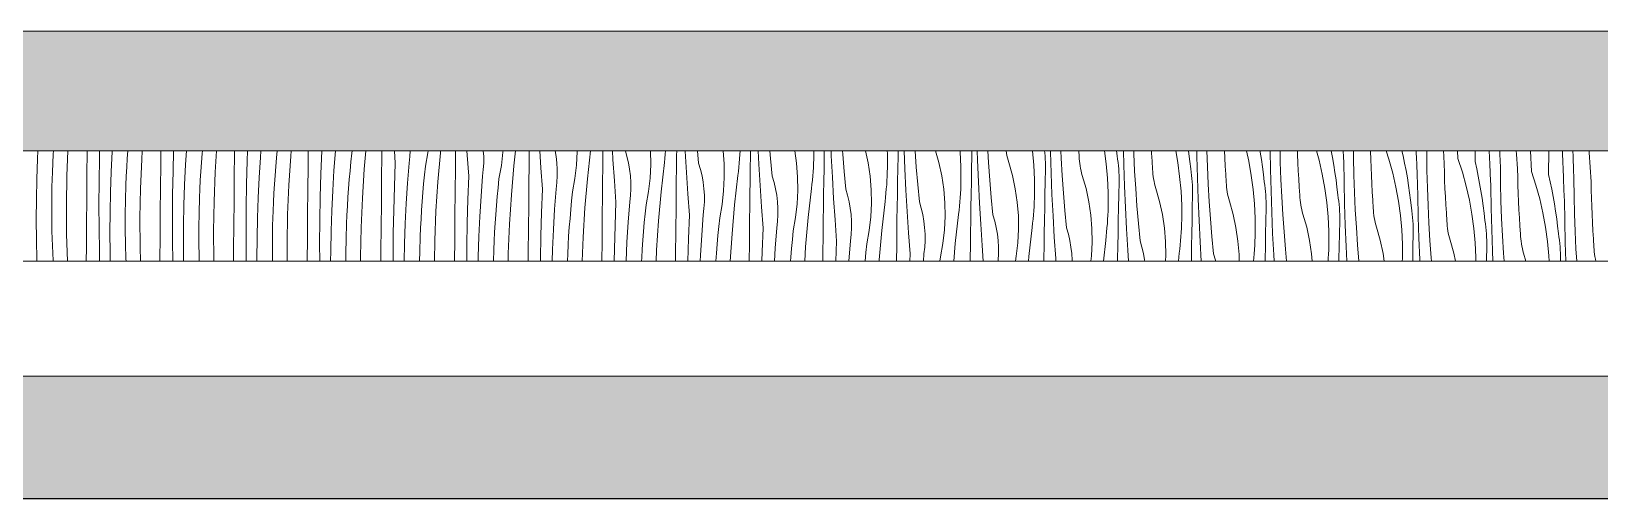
# Model space of a CAD drawing. Header units: millimetres. Extents: x -7826 to 55813, y 465 to 25965.
# Drawn here: x 7541 to 10101, y 20728 to 21492 of the extents above; entities that cross this region are included whole.
import ezdxf

# ---------------------------------------------------------------- set-up
doc = ezdxf.new("R2010")
doc.units = ezdxf.units.MM
doc.layers.add('2D Drafting - General2', color=251, linetype='Continuous', lineweight=15)
doc.layers.add('2D Drafting - General81', color=251, linetype='Continuous', lineweight=20)

# ---------------------------------------------------------------- blocks, each defined once
blk = doc.blocks.new('*X28')
at = {"layer": '2D Drafting - General81', "linetype": 'Continuous'}
for p, q in [((-91265.5, 69503.2), (-91264.4, 69536.2)), ((-91264.4, 69536.2), (-91263.8, 69549.2)), ((-91240.2, 69514.7), (-91239.5, 69529.2)), ((-91239.5, 69529.2), (-91238.8, 69543.7)), ((-91238.8, 69543.7), (-91238.5, 69549.2)), ((-91216.4, 69508.8), (-91214.8, 69549.2)), ((-91183.8, 69509.5), (-91183.5, 69548.8)), ((-91183.5, 69548.8), (-91183.5, 69549.2)), ((-91163.9, 69499.2), (-91163.3, 69537.4)), ((-91163.3, 69537.4), (-91163, 69549.2)), ((-91144.4, 69515), (-91142.8, 69548.1)), ((-91142.8, 69548.1), (-91142.7, 69549.2)), ((-91118.7, 69522.5), (-91117.9, 69537)), ((-91117.9, 69537), (-91117, 69549.2)), ((-91096.4, 69487.7), (-91094.4, 69535.4)), ((-91094.4, 69535.4), (-91093.5, 69549.2)), ((-91063.7, 69488.3), (-91063.4, 69527.7)), ((-91063.4, 69527.7), (-91063.2, 69549.2)), ((-91043.2, 69516.2), (-91042.3, 69549.2)), ((-91024.3, 69493.9), (-91022.7, 69526.9)), ((-91022.7, 69526.9), (-91021.4, 69549.2)), ((-90997.8, 69515.8), (-90996.8, 69530.3)), ((-90996.8, 69530.3), (-90995.7, 69544.8)), ((-90995.7, 69544.8), (-90995.3, 69549.2)), ((-90974.3, 69514.3), (-90972.1, 69549.2)), ((-90943.3, 69506.5), (-90943, 69545.8)), ((-90943, 69545.8), (-90943, 69549.2)), ((-90923.2, 69495.1), (-90922.1, 69533.2)), ((-90922.1, 69533.2), (-90921.5, 69549.2)), ((-90902.7, 69505.7), (-90900.6, 69538.7)), ((-90900.6, 69538.7), (-90899.8, 69549.2)), ((-90875.6, 69523.6), (-90874.3, 69538.1)), ((-90874.3, 69538.1), (-90873.2, 69549.2)), ((-90854.3, 69493.1), (-90851.2, 69540.8)), ((-90851.2, 69540.8), (-90850.4, 69549.2)), ((-90823.3, 69485.3), (-90822.9, 69524.7)), ((-90822.9, 69524.7), (-90822.7, 69549.2)), ((-90802, 69512), (-90800.6, 69549.2)), ((-90780.6, 69517.5), (-90778.2, 69549.2)), ((-90754.3, 69516.9), (-90752.9, 69531.3)), ((-90752.9, 69531.3), (-90751.3, 69545.8)), ((-90751.3, 69545.8), (-90750.7, 69549.2)), ((-90731.1, 69519.6), (-90728.5, 69549.2)), ((-90702.8, 69503.5), (-90702.5, 69542.8)), ((-90702.5, 69542.8), (-90702.4, 69549.2)), ((-90680.5, 69529), (-90682, 69549.2)), ((-90682, 69490.9), (-90680.5, 69529)), ((-90660.5, 69496.4), (-90658, 69529.3)), ((-90658, 69529.3), (-90656.9, 69540)), ((-90656.9, 69540), (-90656.4, 69549.2)), ((-90632.8, 69510.2), (-90631.3, 69524.6)), ((-90631.3, 69524.6), (-90627.3, 69546.4)), ((-90627.3, 69546.4), (-90627, 69549.2)), ((-90611.1, 69498.5), (-90606.8, 69546.1)), ((-90606.8, 69546.1), (-90606.5, 69549.2)), ((-90582.4, 69521.7), (-90582.2, 69542.6)), ((-90582.2, 69542.6), (-90582.1, 69549.2)), ((-90563.1, 69542.6), (-90563.5, 69549.2)), ((-90560.5, 69507.8), (-90563.1, 69542.6)), ((-90536.2, 69540.2), (-90536.8, 69549.2)), ((-90536.8, 69518.8), (-90536.2, 69529.5)), ((-90536.2, 69529.5), (-90536.2, 69540.2)), ((-90511.2, 69503.4), (-90507.2, 69525.2)), ((-90507.2, 69525.2), (-90504.7, 69547.3)), ((-90504.7, 69547.3), (-90504.6, 69549.2)), ((-90491, 69477.3), (-90486.8, 69524.9)), ((-90486.8, 69524.9), (-90484.1, 69549.2)), ((-90462.2, 69521.4), (-90461.9, 69542.3)), ((-90461.9, 69542.3), (-90461.8, 69549.2)), ((-90443, 69521.5), (-90444.8, 69549.2)), ((-90418.1, 69540.4), (-90419.6, 69549.2)), ((-90416.8, 69529.8), (-90418.1, 69540.4)), ((-90416.2, 69519.1), (-90416.8, 69529.8)), ((-90387.2, 69504.1), (-90384.6, 69526.1)), ((-90384.6, 69526.1), (-90383.5, 69548.3)), ((-90383.5, 69548.3), (-90383.5, 69549.2)), ((-90366.7, 69503.8), (-90361.6, 69549.2)), ((-90341.8, 69521.1), (-90341.6, 69542)), ((-90341.6, 69542), (-90341.5, 69549.2)), ((-90325.2, 69535.1), (-90326.1, 69549.2)), ((-90322.9, 69500.3), (-90325.2, 69535.1)), ((-90302.3, 69540.3), (-90304.9, 69549.2)), ((-90299.8, 69529.8), (-90302.3, 69540.3)), ((-90298, 69519.2), (-90299.8, 69529.8)), ((-90264.6, 69504.9), (-90263.5, 69527.1)), ((-90263.5, 69527.1), (-90263.8, 69549.2)), ((-90246.6, 69482.6), (-90241.3, 69530.1)), ((-90241.3, 69530.1), (-90240.5, 69536.9)), ((-90240.5, 69536.9), (-90239.8, 69543.8)), ((-90239.8, 69543.8), (-90239.3, 69549.2)), ((-90221.5, 69520.8), (-90221.2, 69541.7)), ((-90221.2, 69541.7), (-90221.1, 69549.2)), ((-90207.2, 69548.8), (-90207.2, 69549.2)), ((-90205.2, 69514), (-90207.2, 69548.8)), ((-90185.3, 69529.4), (-90187.2, 69549.2)), ((-90182.2, 69519.1), (-90185.3, 69529.4)), ((-90143.7, 69528.1), (-90145.4, 69549.2)), ((-90143.4, 69505.9), (-90143.7, 69528.1)), ((-90119.7, 69522.6), (-90119.1, 69529.4)), ((-90119.1, 69529.4), (-90118.6, 69536.3)), ((-90118.6, 69536.3), (-90118.1, 69543.2)), ((-90118.1, 69543.2), (-90117.8, 69549.2)), ((-90101.1, 69520.5), (-90100.8, 69541.4)), ((-90100.8, 69541.4), (-90100.6, 69549.2)), ((-90087.1, 69527.6), (-90088.2, 69549.2)), ((-90085.1, 69492.8), (-90087.1, 69527.6)), ((-90067.9, 69536.7), (-90069, 69549.2)), ((-90065.2, 69508.2), (-90067.9, 69536.7)), ((-90025.5, 69529), (-90028.4, 69549.2)), ((-90023.7, 69506.9), (-90025.5, 69529)), ((-89998.1, 69522), (-89997.7, 69528.8)), ((-89997.7, 69528.8), (-89997.4, 69535.7)), ((-89997.4, 69535.7), (-89997.2, 69542.6)), ((-89997.3, 69549.2), (-89997.2, 69542.6)), ((-89980.7, 69520.3), (-89980.3, 69541.2)), ((-89980.3, 69541.2), (-89980.2, 69549.2)), ((-89968.8, 69541.3), (-89969.1, 69549.2)), ((-89967.1, 69506.5), (-89968.8, 69541.3)), ((-89950.2, 69544), (-89950.6, 69549.2)), ((-89947.8, 69515.5), (-89950.2, 69544)), ((-89908.6, 69529.8), (-89912.8, 69549.2)), ((-89905.4, 69507.9), (-89908.6, 69529.8)), ((-89877.4, 69549.2), (-89877.2, 69544.9)), ((-89877.2, 69544.9), (-89877.2, 69521.4)), ((-89860.3, 69520), (-89859.9, 69540.9)), ((-89859.9, 69540.9), (-89859.7, 69549.2)), ((-89848.7, 69520.2), (-89849.9, 69549.2)), ((-89830.1, 69522.8), (-89832, 69549.2)), ((-89793.2, 69530.3), (-89798.5, 69549.2)), ((-89788.5, 69508.6), (-89793.2, 69530.3)), ((-89758.4, 69549.2), (-89758.2, 69547.3)), ((-89758.2, 69547.3), (-89757.2, 69523.8)), ((-89739.8, 69519.7), (-89739.3, 69540.6)), ((-89739.3, 69546), (-89739.3, 69549.2)), ((-89739.3, 69540.6), (-89739.3, 69546)), ((-89730.1, 69533.9), (-89730.6, 69549.2)), ((-89728.7, 69499), (-89730.1, 69533.9)), ((-89712.1, 69530.1), (-89713.2, 69549.2)), ((-89710.1, 69501.6), (-89712.1, 69530.1)), ((-89682.9, 69545.8), (-89683.4, 69549.2)), ((-89682.1, 69541.9), (-89682.9, 69545.8)), ((-89681.3, 69538.1), (-89682.1, 69541.9)), ((-89680.3, 69534.3), (-89681.3, 69538.1)), ((-89679.1, 69530.5), (-89680.3, 69534.3)), ((-89673.1, 69509.1), (-89679.1, 69530.5)), ((-89640.3, 69549.2), (-89638.2, 69526.1)), ((-89638.2, 69526.1), (-89637.1, 69502.6)), ((-89620.3, 69546.3), (-89620.6, 69549.2)), ((-89619.8, 69540.9), (-89620.3, 69546.3)), ((-89619.5, 69535.6), (-89619.8, 69540.9)), ((-89619.3, 69530.2), (-89619.5, 69535.6)), ((-89619.2, 69524.8), (-89619.3, 69530.2)), ((-89619.3, 69519.4), (-89619.2, 69524.8)), ((-89611.2, 69547.6), (-89611.2, 69549.2)), ((-89610, 69512.7), (-89611.2, 69547.6)), ((-89593.7, 69537.5), (-89594.3, 69549.2)), ((-89592, 69509), (-89593.7, 69537.5)), ((-89564.3, 69540.4), (-89564.9, 69549.2)), ((-89564.1, 69536.4), (-89564.3, 69540.4)), ((-89563.8, 69532.5), (-89564.1, 69536.4)), ((-89563.4, 69528.6), (-89563.8, 69532.5)), ((-89562.8, 69524.7), (-89563.4, 69528.6)), ((-89562.1, 69520.8), (-89562.8, 69524.7)), ((-89523.1, 69549.2), (-89520.2, 69528.3)), ((-89520.2, 69528.3), (-89518.1, 69504.9)), ((-89503.2, 69549.2), (-89502.3, 69541.1)), ((-89501.5, 69535.8), (-89502.3, 69541.1)), ((-89500.8, 69530.5), (-89501.5, 69535.8)), ((-89500.2, 69525.1), (-89500.8, 69530.5)), ((-89499.7, 69519.8), (-89500.2, 69525.1)), ((-89491.1, 69526.4), (-89491.7, 69549.2)), ((-89490, 69491.5), (-89491.1, 69526.4)), ((-89475, 69544.9), (-89475.2, 69549.2)), ((-89473.7, 69516.3), (-89475, 69544.9)), ((-89446, 69545.8), (-89446.2, 69549.2)), ((-89445.2, 69532.5), (-89446, 69545.8)), ((-89444.3, 69519.2), (-89445.2, 69532.5)), ((-89406.7, 69549.2), (-89403.3, 69530.5)), ((-89403.3, 69530.5), (-89400.2, 69507.2)), ((-89385.8, 69549.2), (-89385.1, 69544.3)), ((-89385.1, 69544.3), (-89383.6, 69532.2)), ((-89383.6, 69532.2), (-89382.2, 69520)), ((-89371.9, 69540.2), (-89372.1, 69549.2)), ((-89371.1, 69505.2), (-89371.9, 69540.2)), ((-89355, 69523.7), (-89355.9, 69549.2)), ((-89326.7, 69537.9), (-89327.2, 69549.2)), ((-89325.9, 69524.6), (-89326.7, 69537.9)), ((-89325.1, 69511.3), (-89325.9, 69524.6)), ((-89291.3, 69549.2), (-89287.5, 69532.4)), ((-89287.5, 69532.4), (-89283.3, 69509.3)), ((-89269, 69549.2), (-89268.7, 69547.4)), ((-89268.7, 69547.4), (-89266.7, 69535.3)), ((-89266.7, 69535.3), (-89265, 69523.2)), ((-89251.9, 69519), (-89252.4, 69549.2)), ((-89235.9, 69531.1), (-89236.3, 69549.2)), ((-89234.9, 69502.5), (-89235.9, 69531.1)), ((-89207.8, 69543.3), (-89208, 69549.2)), ((-89207.3, 69530), (-89207.8, 69543.3)), ((-89206.6, 69516.7), (-89207.3, 69530)), ((-89176.7, 69549.2), (-89172.6, 69534.2)), ((-89172.6, 69534.2), (-89167.4, 69511.3)), ((-89152.8, 69549.2), (-89150.7, 69538.3)), ((-89150.7, 69538.3), (-89148.6, 69526.2)), ((-89148.6, 69526.2), (-89146.7, 69514.1)), ((-89133.1, 69546.7), (-89133.2, 69549.2)), ((-89132.8, 69542.1), (-89133.1, 69546.7)), ((-89132.6, 69537.4), (-89132.8, 69542.1)), ((-89132.4, 69532.7), (-89132.6, 69537.4)), ((-89131.8, 69497.8), (-89132.4, 69532.7)), ((-89116.5, 69538.5), (-89116.6, 69549.2)), ((-89115.8, 69509.9), (-89116.5, 69538.5)), ((-89088.6, 69548.8), (-89088.6, 69549.2)), ((-89088.2, 69535.5), (-89088.6, 69548.8)), ((-89087.7, 69522.2), (-89088.2, 69535.5)), ((-89063.1, 69549.2), (-89058.8, 69535.7)), ((-89058.8, 69535.7), (-89052.5, 69513)), ((-89037.3, 69549.2), (-89035.5, 69541.2)), ((-89035.5, 69541.2), (-89033, 69529.2)), ((-89033, 69529.2), (-89030.6, 69517.2)), ((-89014, 69548.9), (-89014.1, 69549.2)), ((-89013.9, 69544.3), (-89014, 69548.9)), ((-89013.6, 69539.6), (-89013.9, 69544.3)), ((-89013.4, 69534.9), (-89013.6, 69539.6)), ((-89013.2, 69530.2), (-89013.4, 69534.9)), ((-89013, 69525.6), (-89013.2, 69530.2)), ((-89012.8, 69520.9), (-89013, 69525.6)), ((-88996.8, 69545.9), (-88996.9, 69549.2)), ((-88996.5, 69517.3), (-88996.8, 69545.9)), ((-88968.8, 69540.9), (-88969.4, 69549.2)), ((-88968.5, 69527.6), (-88968.8, 69540.9)), ((-88968.1, 69514.3), (-88968.5, 69527.6)), ((-88945.9, 69536.9), (-88946.6, 69549.2)), ((-88945.9, 69536.9), (-88938.7, 69514.5)), ((-88918.1, 69532), (-88918, 69549.2)), ((-88918.1, 69532), (-88915.4, 69520.1)), ((-88894, 69527.8), (-88894.8, 69549.2)), ((-88893.8, 69523.1), (-88894, 69527.8)), ((-88877.6, 69546.9), (-88877.7, 69549.2)), ((-88877.4, 69541.4), (-88877.6, 69546.9)), ((-88877.2, 69535.8), (-88877.4, 69541.4)), ((-88877, 69530.3), (-88877.2, 69535.8)), ((-88876.7, 69524.7), (-88877, 69530.3)), ((-88876.4, 69496.1), (-88876.7, 69524.7)), ((-88850.5, 69543.9), (-88850.8, 69549.2)), ((-88848.7, 69519.8), (-88850.5, 69543.9)), ((-88825.9, 69515.7), (-88827.6, 69549.2)), ((-88798.1, 69510.8), (-88797.8, 69549.2)), ((-88775.3, 69544.7), (-88775.4, 69549.2)), ((-88773.9, 69506.6), (-88775.3, 69544.7)), ((-88758.3, 69547.9), (-88758.3, 69549.2)), ((-88758.1, 69542.4), (-88758.3, 69547.9)), ((-88758, 69536.8), (-88758.1, 69542.4)), ((-88757.8, 69531.3), (-88758, 69536.8)), ((-88757.6, 69525.7), (-88757.8, 69531.3)), ((-88757.4, 69520.2), (-88757.6, 69525.7)), ((-88731.9, 69546.8), (-88732, 69549.2)), ((-88730.4, 69522.7), (-88731.9, 69546.8)), ((-91266.2, 69470.2), (-91265.5, 69503.2)), ((-91240.9, 69490.6), (-91240.2, 69514.7)), ((-91217.3, 69461), (-91216.4, 69508.8)), ((-91184.1, 69470.1), (-91183.8, 69509.5)), ((-91164.2, 69461.1), (-91163.9, 69499.2)), ((-91145.5, 69482), (-91144.4, 69515)), ((-91120.1, 69493.5), (-91119.5, 69508)), ((-91119.5, 69508), (-91118.7, 69522.5)), ((-91043.9, 69478.1), (-91043.2, 69516.2)), ((-90999.4, 69486.9), (-90998.7, 69501.4)), ((-90998.7, 69501.4), (-90997.8, 69515.8)), ((-90976.3, 69466.5), (-90974.3, 69514.3)), ((-90943.6, 69467.1), (-90943.3, 69506.5)), ((-90904.2, 69472.7), (-90902.7, 69505.7)), ((-90877.7, 69494.7), (-90876.7, 69509.1)), ((-90876.7, 69509.1), (-90875.6, 69523.6)), ((-90803.1, 69473.9), (-90802, 69512)), ((-90782.6, 69484.5), (-90780.6, 69517.5)), ((-90756.7, 69488), (-90755.5, 69502.4)), ((-90755.5, 69502.4), (-90754.3, 69516.9)), ((-90734.2, 69471.9), (-90731.1, 69519.6)), ((-90703.2, 69464.1), (-90702.8, 69503.5)), ((-90634.2, 69495.7), (-90632.8, 69510.2)), ((-90614.1, 69450.8), (-90611.1, 69498.5)), ((-90582.8, 69482.3), (-90582.4, 69521.7)), ((-90561.9, 69469.7), (-90560.5, 69507.8)), ((-90540.4, 69475.2), (-90538, 69508.1)), ((-90538, 69508.1), (-90536.8, 69518.8)), ((-90512.7, 69489), (-90511.2, 69503.4)), ((-90462.7, 69461.1), (-90462.4, 69500.5)), ((-90462.4, 69500.5), (-90462.2, 69521.4)), ((-90440.4, 69486.6), (-90443, 69521.5)), ((-90416.7, 69497.6), (-90416.1, 69508.3)), ((-90416.1, 69508.3), (-90416.2, 69519.1)), ((-90391.1, 69482.2), (-90387.2, 69504.1)), ((-90370.9, 69456.1), (-90366.7, 69503.8)), ((-90342.3, 69479.3), (-90342.1, 69500.2)), ((-90342.1, 69500.2), (-90341.8, 69521.1)), ((-90320.3, 69465.5), (-90322.9, 69500.3)), ((-90296.7, 69508.6), (-90298, 69519.2)), ((-90296.1, 69497.9), (-90296.7, 69508.6)), ((-90267.1, 69482.9), (-90264.6, 69504.9)), ((-90222, 69479), (-90221.8, 69499.9)), ((-90221.8, 69499.9), (-90221.5, 69520.8)), ((-90202.9, 69479.1), (-90205.2, 69514)), ((-90179.8, 69508.6), (-90182.2, 69519.1)), ((-90177.9, 69498.1), (-90179.8, 69508.6)), ((-90144.5, 69483.8), (-90143.4, 69505.9)), ((-90126.6, 69461.4), (-90121.2, 69508.9)), ((-90121.2, 69508.9), (-90120.4, 69515.8)), ((-90120.4, 69515.8), (-90119.7, 69522.6)), ((-90101.7, 69478.8), (-90101.4, 69499.7)), ((-90101.4, 69499.7), (-90101.1, 69520.5)), ((-90062.2, 69497.9), (-90065.2, 69508.2)), ((-90023.3, 69484.7), (-90023.7, 69506.9)), ((-90000.4, 69494.6), (-89999.7, 69501.4)), ((-89999.7, 69501.4), (-89999, 69508.3)), ((-89999, 69508.3), (-89998.5, 69515.1)), ((-89998.5, 69515.1), (-89998.1, 69522)), ((-89981.4, 69478.5), (-89981.1, 69499.4)), ((-89981.1, 69499.4), (-89980.7, 69520.3)), ((-89965, 69471.6), (-89967.1, 69506.5)), ((-89945.1, 69487), (-89947.8, 69515.5)), ((-89903.6, 69485.7), (-89905.4, 69507.9)), ((-89878.4, 69494), (-89878, 69500.8)), ((-89878, 69500.8), (-89877.6, 69507.7)), ((-89877.6, 69507.7), (-89877.4, 69514.5)), ((-89877.4, 69514.5), (-89877.2, 69521.4)), ((-89861, 69478.2), (-89860.6, 69499.1)), ((-89860.6, 69499.1), (-89860.3, 69520)), ((-89847, 69485.3), (-89848.7, 69520.2)), ((-89827.8, 69494.3), (-89830.1, 69522.8)), ((-89785.3, 69486.7), (-89788.5, 69508.6)), ((-89757.3, 69493.4), (-89757.1, 69500.2)), ((-89757.2, 69523.8), (-89757.1, 69500.2)), ((-89740.6, 69477.9), (-89740.2, 69498.8)), ((-89740.2, 69498.8), (-89739.8, 69519.7)), ((-89726.9, 69464.1), (-89728.7, 69499)), ((-89707.7, 69473.1), (-89710.1, 69501.6)), ((-89668.5, 69487.5), (-89673.1, 69509.1)), ((-89637.1, 69502.6), (-89637, 69479.1)), ((-89620.1, 69477.6), (-89619.7, 69498.5)), ((-89619.7, 69498.5), (-89619.3, 69519.4)), ((-89608.6, 69477.8), (-89610, 69512.7)), ((-89590, 69480.4), (-89592, 69509)), ((-89561.2, 69516.9), (-89562.1, 69520.8)), ((-89560.2, 69513.1), (-89561.2, 69516.9)), ((-89559.1, 69509.3), (-89560.2, 69513.1)), ((-89553, 69488), (-89559.1, 69509.3)), ((-89518.1, 69504.9), (-89517, 69481.4)), ((-89499.4, 69514.4), (-89499.7, 69519.8)), ((-89499.7, 69477.4), (-89499.2, 69498.3)), ((-89499.2, 69509), (-89499.4, 69514.4)), ((-89499.2, 69503.6), (-89499.2, 69509)), ((-89499.2, 69498.3), (-89499.2, 69503.6)), ((-89472, 69487.8), (-89473.7, 69516.3)), ((-89444.1, 69515.2), (-89444.3, 69519.2)), ((-89443.8, 69511.3), (-89444.1, 69515.2)), ((-89443.3, 69507.4), (-89443.8, 69511.3)), ((-89442.7, 69503.5), (-89443.3, 69507.4)), ((-89442, 69499.6), (-89442.7, 69503.5)), ((-89441.1, 69495.7), (-89442, 69499.6)), ((-89400.2, 69507.2), (-89398, 69483.7)), ((-89381.4, 69514.6), (-89382.2, 69520)), ((-89380.7, 69509.3), (-89381.4, 69514.6)), ((-89380.1, 69504), (-89380.7, 69509.3)), ((-89379.7, 69498.6), (-89380.1, 69504)), ((-89379.4, 69493.2), (-89379.7, 69498.6)), ((-89369.9, 69470.4), (-89371.1, 69505.2)), ((-89353.6, 69495.1), (-89355, 69523.7)), ((-89324.2, 69498), (-89325.1, 69511.3)), ((-89283.3, 69509.3), (-89280.1, 69486)), ((-89265, 69523.2), (-89263.5, 69511)), ((-89263.5, 69511), (-89262.2, 69498.8)), ((-89261.3, 69493.5), (-89262.2, 69498.8)), ((-89251, 69484.1), (-89251.9, 69519)), ((-89233.5, 69474), (-89234.9, 69502.5)), ((-89205.9, 69503.4), (-89206.6, 69516.7)), ((-89205, 69490.1), (-89205.9, 69503.4)), ((-89167.4, 69511.3), (-89163.2, 69488.1)), ((-89146.7, 69514.1), (-89144.9, 69502)), ((-89144.9, 69502), (-89143.4, 69489.8)), ((-89114.8, 69481.3), (-89115.8, 69509.9)), ((-89087.2, 69508.9), (-89087.7, 69522.2)), ((-89086.5, 69495.6), (-89087.2, 69508.9)), ((-89052.5, 69513), (-89047.3, 69490.1)), ((-89030.6, 69517.2), (-89028.5, 69505.1)), ((-89028.5, 69505.1), (-89026.6, 69493)), ((-89012.5, 69516.2), (-89012.8, 69520.9)), ((-89012.3, 69511.5), (-89012.5, 69516.2)), ((-89011.7, 69476.6), (-89012.3, 69511.5)), ((-88995.8, 69488.7), (-88996.5, 69517.3)), ((-88967.7, 69501), (-88968.1, 69514.3)), ((-88967.1, 69487.7), (-88967.7, 69501)), ((-88938.7, 69514.5), (-88932.5, 69491.9)), ((-88915.4, 69520.1), (-88912.9, 69508)), ((-88912.9, 69508), (-88910.6, 69496)), ((-88893.6, 69518.4), (-88893.8, 69523.1)), ((-88893.4, 69513.7), (-88893.6, 69518.4)), ((-88893.2, 69509.1), (-88893.4, 69513.7)), ((-88892.9, 69504.4), (-88893.2, 69509.1)), ((-88892.7, 69499.7), (-88892.9, 69504.4)), ((-88892.5, 69495), (-88892.7, 69499.7)), ((-88848.4, 69506.5), (-88848.7, 69519.8)), ((-88848.1, 69493.1), (-88848.4, 69506.5)), ((-88825.9, 69515.7), (-88818.6, 69493.4)), ((-88798.1, 69510.8), (-88795.3, 69498.9)), ((-88795.3, 69498.9), (-88792.8, 69486.9)), ((-88773.7, 69501.9), (-88773.9, 69506.6)), ((-88773.5, 69497.2), (-88773.7, 69501.9)), ((-88757.1, 69514.6), (-88757.4, 69520.2)), ((-88756.9, 69509.1), (-88757.1, 69514.6)), ((-88756.7, 69503.5), (-88756.9, 69509.1)), ((-88756.3, 69475), (-88756.7, 69503.5)), ((-88728.6, 69498.6), (-88730.4, 69522.7)), ((-88728.4, 69485.3), (-88728.6, 69498.6)), ((-91241.3, 69466.4), (-91240.9, 69490.6)), ((-91146.1, 69449), (-91145.5, 69482)), ((-91120.8, 69469.4), (-91120.1, 69493.5)), ((-91097.2, 69439.9), (-91096.4, 69487.7)), ((-91064, 69449), (-91063.7, 69488.3)), ((-91044.1, 69439.9), (-91043.9, 69478.1)), ((-91025.4, 69460.8), (-91024.3, 69493.9)), ((-91000, 69472.4), (-90999.4, 69486.9)), ((-90923.8, 69456.9), (-90923.2, 69495.1)), ((-90905.3, 69439.7), (-90904.2, 69472.7)), ((-90879.3, 69465.7), (-90878.6, 69480.2)), ((-90878.6, 69480.2), (-90877.7, 69494.7)), ((-90856.2, 69445.3), (-90854.3, 69493.1)), ((-90823.6, 69446), (-90823.3, 69485.3)), ((-90803.7, 69435.7), (-90803.1, 69473.9)), ((-90784.1, 69451.5), (-90782.6, 69484.5)), ((-90758.5, 69459), (-90757.7, 69473.5)), ((-90757.7, 69473.5), (-90756.7, 69488)), ((-90683, 69452.7), (-90682, 69490.9)), ((-90662.5, 69463.4), (-90660.5, 69496.4)), ((-90636.6, 69466.8), (-90635.5, 69481.3)), ((-90635.5, 69481.3), (-90634.2, 69495.7)), ((-90583.1, 69443), (-90582.8, 69482.3)), ((-90542.4, 69442.2), (-90540.4, 69475.2)), ((-90515.4, 69460.1), (-90514.1, 69474.5)), ((-90514.1, 69474.5), (-90512.7, 69489)), ((-90494.1, 69429.6), (-90491, 69477.3)), ((-90441.8, 69448.5), (-90440.4, 69486.6)), ((-90420.4, 69454), (-90417.9, 69487)), ((-90417.9, 69487), (-90416.7, 69497.6)), ((-90392.7, 69467.8), (-90391.1, 69482.2)), ((-90342.6, 69440), (-90342.3, 69479.3)), ((-90297.8, 69465.8), (-90296.7, 69476.5)), ((-90296.7, 69476.5), (-90296.1, 69487.2)), ((-90296.1, 69487.2), (-90296.1, 69497.9)), ((-90271.1, 69461.1), (-90267.1, 69482.9)), ((-90250.9, 69435), (-90246.6, 69482.6)), ((-90222.2, 69458.1), (-90222, 69479)), ((-90200.3, 69444.3), (-90202.9, 69479.1)), ((-90176.7, 69487.4), (-90177.9, 69498.1)), ((-90176, 69476.7), (-90176.7, 69487.4)), ((-90176, 69466), (-90176, 69476.7)), ((-90147, 69461.7), (-90144.5, 69483.8)), ((-90101.9, 69457.9), (-90101.7, 69478.8)), ((-90082.8, 69457.9), (-90085.1, 69492.8)), ((-90059.7, 69487.5), (-90062.2, 69497.9)), ((-90057.9, 69476.9), (-90059.7, 69487.5)), ((-90056.6, 69466.3), (-90057.9, 69476.9)), ((-90024.4, 69462.6), (-90023.3, 69484.7)), ((-90006.5, 69440.3), (-90001.2, 69487.8)), ((-90001.2, 69487.8), (-90000.4, 69494.6)), ((-89981.6, 69457.6), (-89981.4, 69478.5)), ((-89942.1, 69476.7), (-89945.1, 69487)), ((-89939.6, 69466.3), (-89942.1, 69476.7)), ((-89903.3, 69463.6), (-89903.6, 69485.7)), ((-89881.1, 69466.6), (-89880.3, 69473.4)), ((-89880.3, 69473.4), (-89879.6, 69480.3)), ((-89879.6, 69480.3), (-89879, 69487.1)), ((-89879, 69487.1), (-89878.4, 69494)), ((-89861.3, 69457.3), (-89861, 69478.2)), ((-89845, 69450.4), (-89847, 69485.3)), ((-89825.1, 69465.9), (-89827.8, 69494.3)), ((-89783.5, 69464.6), (-89785.3, 69486.7)), ((-89758.9, 69465.9), (-89758.4, 69472.8)), ((-89758.4, 69472.8), (-89757.9, 69479.6)), ((-89757.9, 69479.6), (-89757.6, 69486.5)), ((-89757.6, 69486.5), (-89757.3, 69493.4)), ((-89740.9, 69457), (-89740.6, 69477.9)), ((-89705, 69444.7), (-89707.7, 69473.1)), ((-89665.2, 69465.5), (-89668.5, 69487.5)), ((-89637.2, 69472.2), (-89637, 69479.1)), ((-89620.5, 69456.8), (-89620.1, 69477.6)), ((-89606.9, 69442.9), (-89608.6, 69477.8)), ((-89587.6, 69452), (-89590, 69480.4)), ((-89548.4, 69466.3), (-89553, 69488)), ((-89517, 69481.4), (-89517, 69457.9)), ((-89500.1, 69456.5), (-89499.7, 69477.4)), ((-89488.5, 69456.6), (-89490, 69491.5)), ((-89469.9, 69459.3), (-89472, 69487.8)), ((-89440.1, 69491.9), (-89441.1, 69495.7)), ((-89439, 69488.1), (-89440.1, 69491.9)), ((-89433, 69466.8), (-89439, 69488.1)), ((-89398, 69483.7), (-89396.9, 69460.2)), ((-89379.6, 69456.2), (-89379.1, 69477.1)), ((-89379.2, 69487.8), (-89379.4, 69493.2)), ((-89379.1, 69482.5), (-89379.2, 69487.8)), ((-89379.1, 69477.1), (-89379.1, 69482.5)), ((-89351.9, 69466.6), (-89353.6, 69495.1)), ((-89324, 69494.1), (-89324.2, 69498)), ((-89323.7, 69490.1), (-89324, 69494.1)), ((-89323.2, 69486.2), (-89323.7, 69490.1)), ((-89322.7, 69482.3), (-89323.2, 69486.2)), ((-89321.9, 69478.4), (-89322.7, 69482.3)), ((-89321.1, 69474.6), (-89321.9, 69478.4)), ((-89320.1, 69470.8), (-89321.1, 69474.6)), ((-89280.1, 69486), (-89278, 69462.6)), ((-89260.6, 69488.1), (-89261.3, 69493.5)), ((-89260.1, 69482.8), (-89260.6, 69488.1)), ((-89259.6, 69477.4), (-89260.1, 69482.8)), ((-89259.3, 69472), (-89259.6, 69477.4)), ((-89249.8, 69449.2), (-89251, 69484.1)), ((-89231.8, 69445.4), (-89233.5, 69474)), ((-89204.1, 69476.8), (-89205, 69490.1)), ((-89203.9, 69472.9), (-89204.1, 69476.8)), ((-89203.6, 69469), (-89203.9, 69472.9)), ((-89163.2, 69488.1), (-89160, 69464.8)), ((-89143.4, 69489.8), (-89142.1, 69477.6)), ((-89141.3, 69472.3), (-89142.1, 69477.6)), ((-89130.9, 69462.9), (-89131.8, 69497.8)), ((-89113.5, 69452.8), (-89114.8, 69481.3)), ((-89085.8, 69482.3), (-89086.5, 69495.6)), ((-89085, 69469), (-89085.8, 69482.3)), ((-89047.3, 69490.1), (-89043.1, 69467)), ((-89026.6, 69493), (-89024.9, 69480.8)), ((-89024.9, 69480.8), (-89023.3, 69468.6)), ((-89010.8, 69441.7), (-89011.7, 69476.6)), ((-88994.8, 69460.2), (-88995.8, 69488.7)), ((-88966.5, 69474.4), (-88967.1, 69487.7)), ((-88965.7, 69461.1), (-88966.5, 69474.4)), ((-88932.5, 69491.9), (-88927.3, 69468.9)), ((-88910.6, 69496), (-88908.5, 69483.9)), ((-88908.5, 69483.9), (-88906.5, 69471.8)), ((-88892.2, 69490.4), (-88892.5, 69495)), ((-88891.7, 69455.5), (-88892.2, 69490.4)), ((-88875.7, 69467.6), (-88876.4, 69496.1)), ((-88847.6, 69479.8), (-88848.1, 69493.1)), ((-88847.1, 69466.5), (-88847.6, 69479.8)), ((-88818.6, 69493.4), (-88812.4, 69470.7)), ((-88792.8, 69486.9), (-88790.5, 69474.8)), ((-88790.5, 69474.8), (-88788.4, 69462.7)), ((-88773.3, 69492.6), (-88773.5, 69497.2)), ((-88773.1, 69487.9), (-88773.3, 69492.6)), ((-88772.9, 69483.2), (-88773.1, 69487.9)), ((-88772.6, 69478.5), (-88772.9, 69483.2)), ((-88772.4, 69473.9), (-88772.6, 69478.5)), ((-88772.2, 69469.2), (-88772.4, 69473.9)), ((-88755.6, 69446.4), (-88756.3, 69475)), ((-88728, 69472), (-88728.4, 69485.3)), ((-91266.4, 69437.1), (-91266.2, 69470.2)), ((-91241.3, 69442.3), (-91241.3, 69466.4)), ((-91217, 69413.2), (-91217.3, 69461)), ((-91184.4, 69430.8), (-91184.1, 69470.1)), ((-91164, 69422.9), (-91164.2, 69461.1)), ((-91146.3, 69415.9), (-91146.1, 69449)), ((-91121.2, 69445.3), (-91120.8, 69469.4)), ((-91064.3, 69409.6), (-91064, 69449)), ((-91026.1, 69427.8), (-91025.4, 69460.8)), ((-91001.1, 69424.1), (-91000.8, 69448.2)), ((-91000.8, 69448.2), (-91000, 69472.4)), ((-90977.1, 69418.7), (-90976.3, 69466.5)), ((-90944, 69427.8), (-90943.6, 69467.1)), ((-90924, 69418.7), (-90923.8, 69456.9)), ((-90880.7, 69427.1), (-90880, 69451.2)), ((-90880, 69451.2), (-90879.3, 69465.7)), ((-90785.3, 69418.5), (-90784.1, 69451.5)), ((-90759.3, 69444.5), (-90758.5, 69459)), ((-90736.2, 69424.2), (-90734.2, 69471.9)), ((-90703.5, 69424.8), (-90703.2, 69464.1)), ((-90683.7, 69414.6), (-90683, 69452.7)), ((-90664.1, 69430.4), (-90662.5, 69463.4)), ((-90638.5, 69437.8), (-90637.6, 69452.3)), ((-90637.6, 69452.3), (-90636.6, 69466.8)), ((-90616.1, 69403), (-90614.1, 69450.8)), ((-90563, 69431.5), (-90561.9, 69469.7)), ((-90516.5, 69445.6), (-90515.4, 69460.1)), ((-90463.1, 69421.8), (-90462.7, 69461.1)), ((-90442.9, 69410.4), (-90441.8, 69448.5)), ((-90422.4, 69421), (-90420.4, 69454)), ((-90395.3, 69438.9), (-90394, 69453.4)), ((-90394, 69453.4), (-90392.7, 69467.8)), ((-90374, 69408.4), (-90370.9, 69456.1)), ((-90321.8, 69427.3), (-90320.3, 69465.5)), ((-90300.3, 69432.8), (-90297.8, 69465.8)), ((-90272.6, 69446.6), (-90271.1, 69461.1)), ((-90222.6, 69418.8), (-90222.2, 69458.1)), ((-90177.8, 69444.6), (-90176.6, 69455.3)), ((-90176.6, 69455.3), (-90176, 69466)), ((-90151, 69439.9), (-90147, 69461.7)), ((-90130.8, 69413.8), (-90126.6, 69461.4)), ((-90102.2, 69437), (-90101.9, 69457.9)), ((-90080.2, 69423.1), (-90082.8, 69457.9)), ((-90056, 69455.5), (-90056.6, 69466.3)), ((-90055.9, 69444.8), (-90056, 69455.5)), ((-90027, 69440.6), (-90024.4, 69462.6)), ((-89981.9, 69436.7), (-89981.6, 69457.6)), ((-89962.7, 69436.8), (-89965, 69471.6)), ((-89937.8, 69455.7), (-89939.6, 69466.3)), ((-89936.5, 69445.1), (-89937.8, 69455.7)), ((-89904.4, 69441.4), (-89903.3, 69463.6)), ((-89886.4, 69419.1), (-89881.1, 69466.6)), ((-89861.6, 69436.4), (-89861.3, 69457.3)), ((-89842.7, 69415.6), (-89845, 69450.4)), ((-89822, 69455.6), (-89825.1, 69465.9)), ((-89819.6, 69445.1), (-89822, 69455.6)), ((-89783.2, 69442.4), (-89783.5, 69464.6)), ((-89761, 69445.4), (-89760.2, 69452.3)), ((-89760.2, 69452.3), (-89759.5, 69459.1)), ((-89759.5, 69459.1), (-89758.9, 69465.9)), ((-89741.2, 69436.1), (-89740.9, 69457)), ((-89724.9, 69429.3), (-89726.9, 69464.1)), ((-89663.5, 69443.4), (-89665.2, 69465.5)), ((-89638.8, 69444.8), (-89638.3, 69451.6)), ((-89638.3, 69451.6), (-89637.8, 69458.5)), ((-89637.8, 69458.5), (-89637.5, 69465.3)), ((-89637.5, 69465.3), (-89637.2, 69472.2)), ((-89620.9, 69435.9), (-89620.5, 69456.8)), ((-89584.9, 69423.5), (-89587.6, 69452)), ((-89545.2, 69444.3), (-89548.4, 69466.3)), ((-89517.4, 69444.2), (-89517.1, 69451)), ((-89517.1, 69451), (-89517, 69457.9)), ((-89500.4, 69435.6), (-89500.1, 69456.5)), ((-89486.8, 69421.8), (-89488.5, 69456.6)), ((-89467.6, 69430.8), (-89469.9, 69459.3)), ((-89428.3, 69445.1), (-89433, 69466.8)), ((-89396.9, 69460.2), (-89396.9, 69436.7)), ((-89380, 69435.3), (-89379.6, 69456.2)), ((-89368.4, 69435.5), (-89369.9, 69470.4)), ((-89349.9, 69438.1), (-89351.9, 69466.6)), ((-89318.9, 69467), (-89320.1, 69470.8)), ((-89312.9, 69445.6), (-89318.9, 69467)), ((-89278, 69462.6), (-89276.9, 69439.1)), ((-89259.5, 69435), (-89259.1, 69455.9)), ((-89259.1, 69466.7), (-89259.3, 69472)), ((-89259, 69461.3), (-89259.1, 69466.7)), ((-89259.1, 69455.9), (-89259, 69461.3)), ((-89248.4, 69414.3), (-89249.8, 69449.2)), ((-89203.2, 69465), (-89203.6, 69469)), ((-89202.6, 69461.1), (-89203.2, 69465)), ((-89201.9, 69457.3), (-89202.6, 69461.1)), ((-89201, 69453.4), (-89201.9, 69457.3)), ((-89200, 69449.6), (-89201, 69453.4)), ((-89198.9, 69445.8), (-89200, 69449.6)), ((-89160, 69464.8), (-89157.9, 69441.4)), ((-89140.6, 69467), (-89141.3, 69472.3)), ((-89140, 69461.6), (-89140.6, 69467)), ((-89139.5, 69456.2), (-89140, 69461.6)), ((-89139.2, 69450.9), (-89139.5, 69456.2)), ((-89139, 69445.5), (-89139.2, 69450.9)), ((-89129.8, 69428), (-89130.9, 69462.9)), ((-89111.8, 69424.3), (-89113.5, 69452.8)), ((-89084.1, 69455.7), (-89085, 69469)), ((-89083.9, 69451.7), (-89084.1, 69455.7)), ((-89083.6, 69447.8), (-89083.9, 69451.7)), ((-89083.1, 69443.9), (-89083.6, 69447.8)), ((-89043.1, 69467), (-89040, 69443.6)), ((-89023.3, 69468.6), (-89022, 69456.4)), ((-89021.2, 69451.1), (-89022, 69456.4)), ((-89020.5, 69445.8), (-89021.2, 69451.1)), ((-88993.4, 69431.6), (-88994.8, 69460.2)), ((-88964.9, 69447.8), (-88965.7, 69461.1)), ((-88964, 69434.5), (-88964.9, 69447.8)), ((-88927.3, 69468.9), (-88923.1, 69445.8)), ((-88906.5, 69471.8), (-88904.8, 69459.6)), ((-88904.8, 69459.6), (-88903.3, 69447.5)), ((-88903.3, 69447.5), (-88902, 69435.3)), ((-88890.8, 69420.6), (-88891.7, 69455.5)), ((-88874.7, 69439), (-88875.7, 69467.6)), ((-88846.4, 69453.2), (-88847.1, 69466.5)), ((-88845.7, 69439.9), (-88846.4, 69453.2)), ((-88812.4, 69470.7), (-88807.2, 69447.8)), ((-88807.2, 69447.8), (-88803, 69424.6)), ((-88788.4, 69462.7), (-88786.5, 69450.6)), ((-88786.5, 69450.6), (-88784.7, 69438.5)), ((-88771.6, 69434.3), (-88772.2, 69469.2)), ((-88727.5, 69458.7), (-88728, 69472)), ((-88727, 69445.4), (-88727.5, 69458.7)), ((-91266.2, 69404.1), (-91266.4, 69437.1)), ((-91240.9, 69418.1), (-91241.3, 69442.3)), ((-91184.7, 69391.4), (-91184.4, 69430.8)), ((-91163.4, 69384.8), (-91164, 69422.9)), ((-91121.2, 69421.1), (-91121.2, 69445.3)), ((-91096.9, 69392), (-91097.2, 69439.9)), ((-91043.9, 69401.8), (-91044.1, 69439.9)), ((-91026.3, 69394.8), (-91026.1, 69427.8)), ((-91001.1, 69399.9), (-91001.1, 69424.1)), ((-90944.3, 69388.5), (-90944, 69427.8)), ((-90906, 69406.6), (-90905.3, 69439.7)), ((-90881.1, 69402.9), (-90880.7, 69427.1)), ((-90857.1, 69397.5), (-90856.2, 69445.3)), ((-90823.9, 69406.6), (-90823.6, 69446)), ((-90804, 69397.6), (-90803.7, 69435.7)), ((-90760.6, 69405.9), (-90759.9, 69430)), ((-90759.9, 69430), (-90759.3, 69444.5)), ((-90737, 69376.3), (-90736.2, 69424.2)), ((-90703.8, 69385.5), (-90703.5, 69424.8)), ((-90665.2, 69397.3), (-90664.1, 69430.4)), ((-90639.8, 69408.9), (-90639.2, 69423.4)), ((-90639.2, 69423.4), (-90638.5, 69437.8)), ((-90583.4, 69403.6), (-90583.1, 69443)), ((-90563.6, 69393.4), (-90563, 69431.5)), ((-90544, 69409.2), (-90542.4, 69442.2)), ((-90518.4, 69416.7), (-90517.5, 69431.2)), ((-90517.5, 69431.2), (-90516.5, 69445.6)), ((-90496, 69381.8), (-90494.1, 69429.6)), ((-90463.4, 69382.5), (-90463.1, 69421.8)), ((-90397.5, 69410), (-90396.5, 69424.5)), ((-90396.5, 69424.5), (-90395.3, 69438.9)), ((-90343, 69400.6), (-90342.6, 69440)), ((-90322.8, 69389.2), (-90321.8, 69427.3)), ((-90302.3, 69399.9), (-90300.3, 69432.8)), ((-90275.2, 69417.8), (-90274, 69432.2)), ((-90274, 69432.2), (-90272.6, 69446.6)), ((-90253.9, 69387.2), (-90250.9, 69435)), ((-90201.7, 69406.2), (-90200.3, 69444.3)), ((-90180.2, 69411.7), (-90177.8, 69444.6)), ((-90153.9, 69411), (-90152.5, 69425.5)), ((-90152.5, 69425.5), (-90151, 69439.9)), ((-90102.5, 69397.6), (-90102.2, 69437)), ((-90081.6, 69385), (-90080.2, 69423.1)), ((-90060.2, 69390.5), (-90057.7, 69423.5)), ((-90057.7, 69423.5), (-90056.5, 69434.1)), ((-90056.5, 69434.1), (-90055.9, 69444.8)), ((-90030.9, 69418.7), (-90027, 69440.6)), ((-90010.7, 69392.6), (-90006.5, 69440.3)), ((-89982.1, 69415.8), (-89981.9, 69436.7)), ((-89960.1, 69402), (-89962.7, 69436.8)), ((-89935.9, 69434.4), (-89936.5, 69445.1)), ((-89936.4, 69412.9), (-89935.9, 69423.7)), ((-89935.9, 69423.7), (-89935.9, 69434.4)), ((-89906.9, 69419.4), (-89904.4, 69441.4)), ((-89861.8, 69415.5), (-89861.6, 69436.4)), ((-89817.7, 69434.6), (-89819.6, 69445.1)), ((-89816.5, 69423.9), (-89817.7, 69434.6)), ((-89815.8, 69413.2), (-89816.5, 69423.9)), ((-89784.3, 69420.2), (-89783.2, 69442.4)), ((-89766.4, 69397.9), (-89761, 69445.4)), ((-89741.5, 69415.2), (-89741.2, 69436.1)), ((-89722.6, 69394.4), (-89724.9, 69429.3)), ((-89702, 69434.4), (-89705, 69444.7)), ((-89699.5, 69424), (-89702, 69434.4)), ((-89697.7, 69413.4), (-89699.5, 69424)), ((-89663.1, 69421.2), (-89663.5, 69443.4)), ((-89646.3, 69376.7), (-89641, 69424.3)), ((-89641, 69424.3), (-89640.2, 69431.1)), ((-89640.2, 69431.1), (-89639.5, 69437.9)), ((-89639.5, 69437.9), (-89638.8, 69444.8)), ((-89621.2, 69415), (-89620.9, 69435.9)), ((-89604.8, 69408.1), (-89606.9, 69442.9)), ((-89581.9, 69413.2), (-89584.9, 69423.5)), ((-89543.4, 69422.2), (-89545.2, 69444.3)), ((-89543.1, 69400.1), (-89543.4, 69422.2)), ((-89519.4, 69416.7), (-89518.8, 69423.6)), ((-89518.8, 69423.6), (-89518.2, 69430.4)), ((-89518.2, 69430.4), (-89517.8, 69437.3)), ((-89517.8, 69437.3), (-89517.4, 69444.2)), ((-89500.8, 69414.7), (-89500.4, 69435.6)), ((-89484.8, 69386.9), (-89486.8, 69421.8)), ((-89464.9, 69402.3), (-89467.6, 69430.8)), ((-89425.1, 69423.2), (-89428.3, 69445.1)), ((-89423.3, 69401.1), (-89425.1, 69423.2)), ((-89397.7, 69416.1), (-89397.4, 69423)), ((-89397.4, 69423), (-89397.1, 69429.9)), ((-89397.1, 69429.9), (-89396.9, 69436.7)), ((-89380.4, 69414.4), (-89380, 69435.3)), ((-89366.7, 69400.6), (-89368.4, 69435.5)), ((-89347.5, 69409.6), (-89349.9, 69438.1)), ((-89308.3, 69423.9), (-89312.9, 69445.6)), ((-89305, 69402), (-89308.3, 69423.9)), ((-89276.9, 69439.1), (-89276.8, 69415.6)), ((-89259.9, 69414.1), (-89259.5, 69435)), ((-89229.8, 69416.9), (-89231.8, 69445.4)), ((-89192.8, 69424.5), (-89198.9, 69445.8)), ((-89188.2, 69402.8), (-89192.8, 69424.5)), ((-89157.9, 69441.4), (-89156.8, 69417.9)), ((-89139.5, 69413.8), (-89139, 69434.7)), ((-89139, 69440.1), (-89139, 69445.5)), ((-89139, 69434.7), (-89139, 69440.1)), ((-89128.3, 69393.1), (-89129.8, 69428)), ((-89109.7, 69395.8), (-89111.8, 69424.3)), ((-89082.5, 69440), (-89083.1, 69443.9)), ((-89081.8, 69436.1), (-89082.5, 69440)), ((-89080.9, 69432.2), (-89081.8, 69436.1)), ((-89079.9, 69428.4), (-89080.9, 69432.2)), ((-89078.8, 69424.6), (-89079.9, 69428.4)), ((-89072.8, 69403.3), (-89078.8, 69424.6)), ((-89040, 69443.6), (-89037.8, 69420.2)), ((-89019.9, 69440.4), (-89020.5, 69445.8)), ((-89019.5, 69435.1), (-89019.9, 69440.4)), ((-89019.2, 69429.7), (-89019.5, 69435.1)), ((-89019, 69424.3), (-89019.2, 69429.7)), ((-89018.9, 69418.9), (-89019, 69424.3)), ((-89009.7, 69406.8), (-89010.8, 69441.7)), ((-88991.7, 69403.1), (-88993.4, 69431.6)), ((-88963.8, 69430.6), (-88964, 69434.5)), ((-88963.5, 69426.6), (-88963.8, 69430.6)), ((-88963, 69422.7), (-88963.5, 69426.6)), ((-88962.5, 69418.8), (-88963, 69422.7)), ((-88923.1, 69445.8), (-88919.9, 69422.5)), ((-88919.9, 69422.5), (-88917.8, 69399.1)), ((-88901.1, 69430), (-88902, 69435.3)), ((-88900.4, 69424.6), (-88901.1, 69430)), ((-88899.9, 69419.3), (-88900.4, 69424.6)), ((-88873.3, 69410.5), (-88874.7, 69439)), ((-88844.8, 69426.6), (-88845.7, 69439.9)), ((-88843.9, 69413.3), (-88844.8, 69426.6)), ((-88803, 69424.6), (-88799.8, 69401.3)), ((-88784.7, 69438.5), (-88783.2, 69426.3)), ((-88783.2, 69426.3), (-88781.9, 69414.1)), ((-88770.7, 69399.4), (-88771.6, 69434.3)), ((-88754.6, 69417.8), (-88755.6, 69446.4)), ((-88726.3, 69432), (-88727, 69445.4)), ((-88725.6, 69418.7), (-88726.3, 69432)), ((-91265.5, 69371), (-91266.2, 69404.1)), ((-91240.2, 69394), (-91240.9, 69418.1)), ((-91215.7, 69369.2), (-91217, 69413.2)), ((-91146.1, 69382.9), (-91146.3, 69415.9)), ((-91120.8, 69397), (-91121.2, 69421.1)), ((-91120.1, 69372.8), (-91120.8, 69397)), ((-91064.6, 69370.3), (-91064.3, 69409.6)), ((-91043.4, 69369.2), (-91043.9, 69401.8)), ((-91000.8, 69375.8), (-91001.1, 69399.9)), ((-90976.8, 69370.9), (-90977.1, 69418.7)), ((-90923.9, 69380.6), (-90924, 69418.7)), ((-90906.2, 69373.6), (-90906, 69406.6)), ((-90881.1, 69378.8), (-90881.1, 69402.9)), ((-90856.9, 69369.2), (-90857.1, 69397.5)), ((-90824.2, 69369.2), (-90823.9, 69406.6)), ((-90803.8, 69369.2), (-90804, 69397.6)), ((-90785.9, 69385.5), (-90785.3, 69418.5)), ((-90761, 69381.7), (-90760.6, 69405.9)), ((-90683.9, 69376.4), (-90683.7, 69414.6)), ((-90665.8, 69369.2), (-90665.2, 69397.3)), ((-90640.6, 69384.7), (-90639.8, 69408.9)), ((-90616.7, 69369.2), (-90616.1, 69403)), ((-90583.7, 69369.2), (-90583.4, 69403.6)), ((-90545.1, 69376.2), (-90544, 69409.2)), ((-90519.8, 69387.7), (-90519.1, 69402.2)), ((-90519.1, 69402.2), (-90518.4, 69416.7)), ((-90443.5, 69372.2), (-90442.9, 69410.4)), ((-90423.9, 69388), (-90422.4, 69421)), ((-90398.3, 69395.5), (-90397.5, 69410)), ((-90375.6, 69369.2), (-90374, 69408.4)), ((-90343.2, 69369.2), (-90343, 69400.6)), ((-90303.8, 69369.2), (-90302.3, 69399.9)), ((-90277.4, 69388.8), (-90276.4, 69403.3)), ((-90276.4, 69403.3), (-90275.2, 69417.8)), ((-90222.9, 69379.5), (-90222.6, 69418.8)), ((-90202.7, 69369.2), (-90201.7, 69406.2)), ((-90182.2, 69378.7), (-90180.2, 69411.7)), ((-90156.3, 69382.1), (-90155.2, 69396.6)), ((-90155.2, 69396.6), (-90153.9, 69411)), ((-90133.7, 69369.2), (-90130.8, 69413.8)), ((-90102.8, 69369.2), (-90102.5, 69397.6)), ((-90033.8, 69389.9), (-90032.4, 69404.3)), ((-90032.4, 69404.3), (-90030.9, 69418.7)), ((-89982.4, 69376.5), (-89982.1, 69415.8)), ((-89961.4, 69369.2), (-89960.1, 69402)), ((-89940.1, 69369.3), (-89937.6, 69402.3)), ((-89937.6, 69402.3), (-89936.4, 69412.9)), ((-89912.4, 69383.1), (-89910.9, 69397.6)), ((-89910.9, 69397.6), (-89906.9, 69419.4)), ((-89890.6, 69371.5), (-89886.4, 69419.1)), ((-89862, 69394.6), (-89861.8, 69415.5)), ((-89840.1, 69380.8), (-89842.7, 69415.6)), ((-89816.4, 69391.8), (-89815.8, 69402.5)), ((-89815.8, 69402.5), (-89815.8, 69413.2)), ((-89790.8, 69376.4), (-89786.8, 69398.2)), ((-89786.8, 69398.2), (-89784.3, 69420.2)), ((-89768.9, 69369.2), (-89766.4, 69397.9)), ((-89741.7, 69394.4), (-89741.5, 69415.2)), ((-89696.4, 69402.7), (-89697.7, 69413.4)), ((-89695.8, 69392), (-89696.4, 69402.7)), ((-89666.8, 69377), (-89664.2, 69399.1)), ((-89664.2, 69399.1), (-89663.1, 69421.2)), ((-89621.4, 69394.1), (-89621.2, 69415)), ((-89602.5, 69373.3), (-89604.8, 69408.1)), ((-89579.4, 69402.8), (-89581.9, 69413.2)), ((-89577.6, 69392.2), (-89579.4, 69402.8)), ((-89544.2, 69377.9), (-89543.1, 69400.1)), ((-89524.7, 69369.2), (-89520.9, 69403.1)), ((-89520.9, 69403.1), (-89520.1, 69409.9)), ((-89520.1, 69409.9), (-89519.4, 69416.7)), ((-89501.1, 69393.8), (-89500.8, 69414.7)), ((-89461.8, 69392.1), (-89464.9, 69402.3)), ((-89423, 69378.9), (-89423.3, 69401.1)), ((-89399.3, 69395.6), (-89398.7, 69402.4)), ((-89398.7, 69402.4), (-89398.2, 69409.3)), ((-89398.2, 69409.3), (-89397.7, 69416.1)), ((-89380.7, 69393.5), (-89380.4, 69414.4)), ((-89364.9, 69369.2), (-89366.7, 69400.6)), ((-89344.8, 69381.2), (-89347.5, 69409.6)), ((-89303.3, 69379.9), (-89305, 69402)), ((-89277.6, 69395), (-89277.3, 69401.8)), ((-89277.3, 69401.8), (-89277, 69408.7)), ((-89277, 69408.7), (-89276.8, 69415.6)), ((-89260.3, 69393.2), (-89259.9, 69414.1)), ((-89246.6, 69379.4), (-89248.4, 69414.3)), ((-89227.4, 69388.5), (-89229.8, 69416.9)), ((-89185, 69380.8), (-89188.2, 69402.8)), ((-89156.8, 69417.9), (-89156.8, 69394.4)), ((-89139.9, 69393), (-89139.5, 69413.8)), ((-89068.1, 69381.6), (-89072.8, 69403.3)), ((-89037.8, 69420.2), (-89036.7, 69396.7)), ((-89036.7, 69396.7), (-89036.7, 69373.2)), ((-89019.4, 69392.7), (-89018.9, 69413.6)), ((-89018.9, 69413.6), (-89018.9, 69418.9)), ((-89008.2, 69372), (-89009.7, 69406.8)), ((-88989.7, 69374.6), (-88991.7, 69403.1)), ((-88961.7, 69414.9), (-88962.5, 69418.8)), ((-88960.9, 69411.1), (-88961.7, 69414.9)), ((-88959.9, 69407.2), (-88960.9, 69411.1)), ((-88958.7, 69403.5), (-88959.9, 69407.2)), ((-88952.7, 69382.1), (-88958.7, 69403.5)), ((-88917.8, 69399.1), (-88916.7, 69375.6)), ((-88899.4, 69413.9), (-88899.9, 69419.3)), ((-88899.1, 69408.5), (-88899.4, 69413.9)), ((-88898.9, 69403.2), (-88899.1, 69408.5)), ((-88898.8, 69397.8), (-88898.9, 69403.2)), ((-88898.9, 69392.4), (-88898.8, 69397.8)), ((-88889.6, 69385.7), (-88890.8, 69420.6)), ((-88871.6, 69381.9), (-88873.3, 69410.5)), ((-88843.7, 69409.4), (-88843.9, 69413.3)), ((-88843.4, 69405.5), (-88843.7, 69409.4)), ((-88843, 69401.5), (-88843.4, 69405.5)), ((-88842.4, 69397.6), (-88843, 69401.5)), ((-88841.7, 69393.7), (-88842.4, 69397.6)), ((-88799.8, 69401.3), (-88797.7, 69377.9)), ((-88781.1, 69408.8), (-88781.9, 69414.1)), ((-88780.4, 69403.4), (-88781.1, 69408.8)), ((-88779.8, 69398.1), (-88780.4, 69403.4)), ((-88779.3, 69392.7), (-88779.8, 69398.1)), ((-88769.7, 69369.2), (-88770.7, 69399.4)), ((-88753.3, 69389.3), (-88754.6, 69417.8)), ((-88724.8, 69405.5), (-88725.6, 69418.7)), ((-88723.9, 69392.2), (-88724.8, 69405.5)), ((-91265.4, 69369.2), (-91265.5, 69371)), ((-91239.1, 69369.9), (-91240.2, 69394)), ((-91184.8, 69369.2), (-91184.7, 69391.4)), ((-91163, 69369.2), (-91163.4, 69384.8)), ((-91145.8, 69369.2), (-91146.1, 69382.9)), ((-91119.9, 69369.2), (-91120.1, 69372.8)), ((-91096.2, 69369.2), (-91096.9, 69392)), ((-91064.6, 69369.2), (-91064.6, 69370.3)), ((-91026.1, 69369.2), (-91026.3, 69394.8)), ((-91000.6, 69369.2), (-91000.8, 69375.8)), ((-90976.8, 69369.2), (-90976.8, 69370.9)), ((-90944.4, 69369.2), (-90944.3, 69388.5)), ((-90923.7, 69369.2), (-90923.9, 69380.6)), ((-90906.2, 69369.2), (-90906.2, 69373.6)), ((-90880.9, 69369.2), (-90881.1, 69378.8)), ((-90786, 69369.2), (-90785.9, 69385.5)), ((-90761, 69369.2), (-90761, 69381.7)), ((-90737, 69369.2), (-90737, 69376.3)), ((-90703.9, 69369.2), (-90703.8, 69385.5)), ((-90683.9, 69369.2), (-90683.9, 69376.4)), ((-90640.8, 69369.2), (-90640.6, 69384.7)), ((-90563.7, 69369.2), (-90563.6, 69393.4)), ((-90545.3, 69369.2), (-90545.1, 69376.2)), ((-90520.3, 69369.2), (-90519.8, 69387.7)), ((-90496.3, 69369.2), (-90496, 69381.8)), ((-90463.5, 69369.2), (-90463.4, 69382.5)), ((-90443.5, 69369.2), (-90443.5, 69372.2)), ((-90424.6, 69369.2), (-90423.9, 69388)), ((-90399.6, 69369.2), (-90399.1, 69381)), ((-90399.1, 69381), (-90398.3, 69395.5)), ((-90323.2, 69369.2), (-90322.8, 69389.2)), ((-90278.5, 69369.2), (-90278.3, 69374.3)), ((-90278.3, 69374.3), (-90277.4, 69388.8)), ((-90254.7, 69369.2), (-90253.9, 69387.2)), ((-90223, 69369.2), (-90222.9, 69379.5)), ((-90182.7, 69369.2), (-90182.2, 69378.7)), ((-90157.2, 69369.2), (-90156.3, 69382.1)), ((-90082.1, 69369.2), (-90081.6, 69385)), ((-90061.5, 69369.2), (-90060.2, 69390.5)), ((-90035.6, 69369.2), (-90035.1, 69375.4)), ((-90035.1, 69375.4), (-90033.8, 69389.9)), ((-90012.2, 69369.2), (-90010.7, 69392.6)), ((-89982.5, 69369.2), (-89982.4, 69376.5)), ((-89913.7, 69369.2), (-89912.4, 69383.1)), ((-89890.8, 69369.2), (-89890.6, 69371.5)), ((-89862.2, 69369.2), (-89862, 69394.6)), ((-89840.5, 69369.2), (-89840.1, 69380.8)), ((-89818.5, 69369.2), (-89817.6, 69381.1)), ((-89817.6, 69381.1), (-89816.4, 69391.8)), ((-89791.5, 69369.2), (-89790.8, 69376.4)), ((-89742, 69373.5), (-89741.7, 69394.4)), ((-89742, 69369.2), (-89742, 69373.5)), ((-89720.7, 69369.2), (-89722.6, 69394.4)), ((-89696.5, 69369.2), (-89696.3, 69370.6)), ((-89696.3, 69370.6), (-89695.7, 69381.3)), ((-89695.7, 69381.3), (-89695.8, 69392)), ((-89668.2, 69369.2), (-89666.8, 69377)), ((-89647, 69369.2), (-89646.3, 69376.7)), ((-89621.7, 69373.2), (-89621.4, 69394.1)), ((-89621.7, 69369.2), (-89621.7, 69373.2)), ((-89602.2, 69369.2), (-89602.5, 69373.3)), ((-89576.3, 69381.6), (-89577.6, 69392.2)), ((-89575.7, 69370.9), (-89576.3, 69381.6)), ((-89575.7, 69369.2), (-89575.7, 69370.9)), ((-89545.1, 69369.2), (-89544.2, 69377.9)), ((-89501.4, 69372.9), (-89501.1, 69393.8)), ((-89501.4, 69369.2), (-89501.4, 69372.9)), ((-89483.6, 69369.2), (-89484.8, 69386.9)), ((-89459.4, 69381.6), (-89461.8, 69392.1)), ((-89457.5, 69371.1), (-89459.4, 69381.6)), ((-89457.3, 69369.2), (-89457.5, 69371.1)), ((-89423.5, 69369.2), (-89423, 69378.9)), ((-89402.3, 69369.2), (-89400.8, 69381.9)), ((-89400.8, 69381.9), (-89400, 69388.7)), ((-89400, 69388.7), (-89399.3, 69395.6)), ((-89381.1, 69369.2), (-89381, 69372.6)), ((-89381, 69372.6), (-89380.7, 69393.5)), ((-89341.8, 69370.9), (-89344.8, 69381.2)), ((-89341.4, 69369.2), (-89341.8, 69370.9)), ((-89303.1, 69369.2), (-89303.3, 69379.9)), ((-89279.8, 69369.2), (-89279.3, 69374.4)), ((-89279.3, 69374.4), (-89278.6, 69381.2)), ((-89278.6, 69381.2), (-89278.1, 69388.1)), ((-89278.1, 69388.1), (-89277.6, 69395)), ((-89260.7, 69369.2), (-89260.6, 69372.3)), ((-89260.6, 69372.3), (-89260.3, 69393.2)), ((-89246.1, 69369.2), (-89246.6, 69379.4)), ((-89225.6, 69369.2), (-89227.4, 69388.5)), ((-89184, 69369.2), (-89185, 69380.8)), ((-89157.9, 69369.2), (-89157.6, 69373.8)), ((-89157.6, 69373.8), (-89157.2, 69380.6)), ((-89157.2, 69380.6), (-89156.9, 69387.5)), ((-89156.9, 69387.5), (-89156.8, 69394.4)), ((-89140.3, 69369.2), (-89140.2, 69372.1)), ((-89140.2, 69372.1), (-89139.9, 69393)), ((-89127.1, 69369.2), (-89128.3, 69393.1)), ((-89107.5, 69369.2), (-89109.7, 69395.8)), ((-89066.3, 69369.2), (-89068.1, 69381.6)), ((-89036.8, 69369.2), (-89036.7, 69373.2)), ((-89019.8, 69371.8), (-89019.4, 69392.7)), ((-89019.8, 69369.2), (-89019.8, 69371.8)), ((-89008.1, 69369.2), (-89008.2, 69372)), ((-88989.2, 69369.2), (-88989.7, 69374.6)), ((-88949.9, 69369.2), (-88952.7, 69382.1)), ((-88916.7, 69375.6), (-88916.7, 69369.2)), ((-88899.4, 69369.2), (-88899.3, 69371.5)), ((-88899.3, 69371.5), (-88898.9, 69392.4)), ((-88888.9, 69369.2), (-88889.6, 69385.7)), ((-88870.7, 69369.2), (-88871.6, 69381.9)), ((-88840.8, 69389.9), (-88841.7, 69393.7)), ((-88839.8, 69386.1), (-88840.8, 69389.9)), ((-88838.7, 69382.3), (-88839.8, 69386.1)), ((-88835, 69369.2), (-88838.7, 69382.3)), ((-88797.7, 69377.9), (-88797.3, 69369.2)), ((-88779, 69387.4), (-88779.3, 69392.7)), ((-88778.8, 69382), (-88779, 69387.4)), ((-88778.7, 69376.6), (-88778.8, 69382)), ((-88778.8, 69371.2), (-88778.7, 69376.6)), ((-88778.8, 69369.2), (-88778.8, 69371.2)), ((-88752.1, 69369.2), (-88753.3, 69389.3)), ((-88723.7, 69388.2), (-88723.9, 69392.2)), ((-88723.4, 69384.3), (-88723.7, 69388.2)), ((-88722.9, 69380.4), (-88723.4, 69384.3)), ((-88722.3, 69376.5), (-88722.9, 69380.4)), ((-88721.6, 69372.6), (-88722.3, 69376.5)), ((-88720.8, 69369.2), (-88721.6, 69372.6)), ((-91239.1, 69369.2), (-91239.1, 69369.9)), ((-89940.1, 69369.2), (-89940.1, 69369.3))]:
    blk.add_line(p, q, dxfattribs=at)
blk = doc.blocks.new('Wype_nienie_28')
at = {"layer": '2D Drafting - General2', "linetype": 'Continuous'}
for p, q in [((-78792.9, 69549.2), (-95828.4, 69549.2)), ((-95828.4, 69369.2), (-78792.9, 69369.2))]:
    blk.add_line(p, q, dxfattribs=at)
at = {"layer": '2D Drafting - General81', "linetype": 'Continuous'}
blk.add_blockref('*X28', (0, 0), dxfattribs=at)

msp = doc.modelspace()

# ---------------------------------------------------------------- hatches: boundary and pattern name
at = {"layer": '2D Drafting - General81', "linetype": 'Continuous'}
h = msp.add_hatch(dxfattribs=at)
h.set_pattern_fill('SOLID___DASHED', color=256, style=0, pattern_type=2)
h.set_pattern_definition([(45, (98815.82, -48252.71), (-70.71068, 70.71068), []), (45, (98780.46, -48217.35), (-70.71068, 70.71068), [75, -25])])
h.paths.add_polyline_path([(20022.95, 21296.52), (20022.95, 21492.07), (2987.96, 21492.07), (2987.38, 21296.52)], flags=0)
h = msp.add_hatch(dxfattribs=at)
h.set_pattern_fill('BETON', color=256, style=0, pattern_type=2)
h.set_pattern_definition([(45, (98815.82, -48252.71), (-70.71068, 70.71068), [75, -25]), (45, (98815.82, -48182), (-70.71068, 70.71068), [75, -25])])
h.paths.add_polyline_path([(16842.94, 20728.1), (16842.94, 20928.1), (4871.36, 20928.1), (4871.36, 20728.1)], flags=0)

# ---------------------------------------------------------------- linework, layer by layer
at = {"layer": '2D Drafting - General2', "linetype": 'Continuous'}
msp.add_line((16842.94, 20728.19), (4871.36, 20728.19), dxfattribs=at)
at = {"layer": '2D Drafting - General2', "linetype": 'Continuous', "flags": 128}
for points in [[(20022.95, 21296.52), (20022.95, 21492.07), (2987.96, 21492.07), (2987.38, 21296.52)], [(16842.94, 20728.1), (16842.94, 20928.1), (4871.36, 20928.1), (4871.36, 20728.1)]]:
    msp.add_lwpolyline(points, close=True, dxfattribs=at)

# ---------------------------------------------------------------- block references
at = {"layer": '2D Drafting - General81', "linetype": 'Continuous'}
msp.add_blockref('Wype_nienie_28', (98815.82, -48252.71), dxfattribs=at)

doc.saveas('drawing.dxf')
